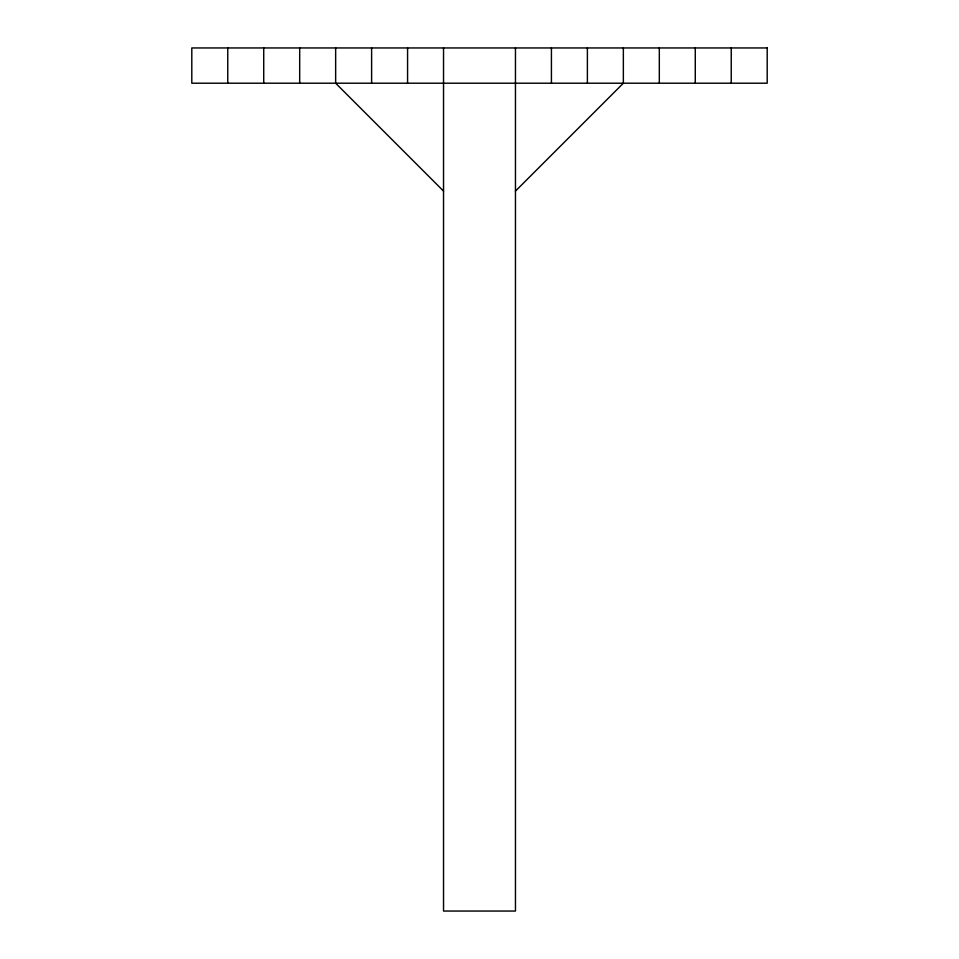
<?xml version="1.0" encoding="UTF-8"?>
<svg xmlns="http://www.w3.org/2000/svg" width="959" height="959" viewBox="0 0 959 959"><rect width="100%" height="100%" fill="white"/><g stroke="black" fill="none" stroke-linecap="round" stroke-linejoin="round"><path stroke-width="1.44" d="M515.462 191.093L623.35 83.205L623.35 47.95M443.537 191.093L335.65 83.205L335.65 47.95M731.237 47.95L731.237 83.205M695.275 47.95L695.275 83.205M659.312 47.95L659.312 83.205M587.388 47.95L587.388 83.205M551.425 47.95L551.425 83.205M515.462 47.95L515.462 911.05L443.537 911.05L443.537 47.95M407.575 47.95L407.575 83.205M371.613 47.95L371.613 83.205M299.688 47.95L299.688 83.205M263.725 47.95L263.725 83.205M227.762 47.95L227.762 83.205M767.2 47.95L191.8 47.95L191.8 83.205L767.2 83.205L767.2 47.95"/></g></svg>
